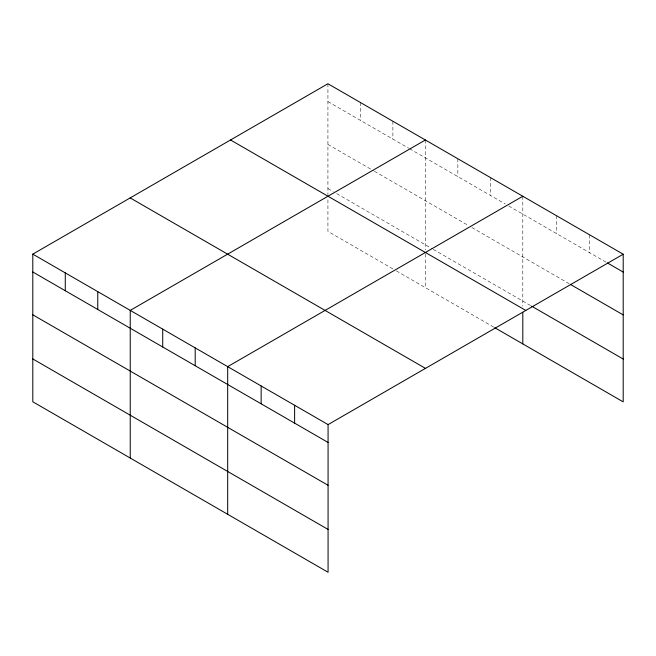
<?xml version="1.0" encoding="UTF-8"?>
<svg xmlns="http://www.w3.org/2000/svg" width="656" height="656" viewBox="0 0 656 656"><rect width="100%" height="100%" fill="white"/><g stroke="black" fill="none" stroke-linecap="round" stroke-linejoin="round"><path stroke-width="0.49" stroke-dasharray="3.28 2.46" d="M327.926 101.598L408.688 148.223M409.565 148.732L505.251 203.975M508.761 206L606.464 262.408M327.926 144.427L373.576 170.781M374.453 171.29L468.384 225.516M471.894 227.542L569.482 283.884M327.926 188.559L333.191 191.601M336.708 193.627L432.386 248.87M433.272 249.378L530.737 305.647M392.887 268.894L327.926 231.396L327.926 198.76M396.396 270.92L493.837 327.18M589.736 234.897L589.736 252.749M556.272 215.578L556.272 233.429M522.807 196.259L522.807 306.172M490.327 177.505L490.327 195.357M457.847 158.752L457.847 176.603M425.367 139.999L425.367 249.911M425.367 253.995L425.367 287.648M392.887 121.245L392.887 139.097M360.406 102.5L360.406 120.351M327.926 83.747L327.926 194.676"/><path stroke-width="0.98" d="M32.8 254.134L328.074 424.604L328.074 572.253L32.8 401.784L32.8 254.134L327.926 83.747L623.2 254.216L623.2 401.866L494.714 327.688M425.367 139.999L130.241 310.395L130.241 458.036M522.807 196.259L227.681 366.647L227.681 514.296M328.074 424.604L623.2 254.216M607.349 262.917L623.2 272.068M570.359 284.392L623.2 314.905M531.614 306.155L623.2 359.037M230.535 139.974L525.809 310.444M130.191 197.907L425.465 368.377M32.8 271.986L328.074 442.456M32.8 314.814L328.074 485.292M32.8 358.947L328.074 529.425M522.807 312.289L522.807 343.908M294.61 405.285L294.61 423.136M261.145 385.966L261.145 403.817M195.201 347.893L195.201 365.745M162.721 329.14L162.721 346.991M97.76 291.641L97.76 309.493M65.28 272.888L65.28 290.739"/></g></svg>
